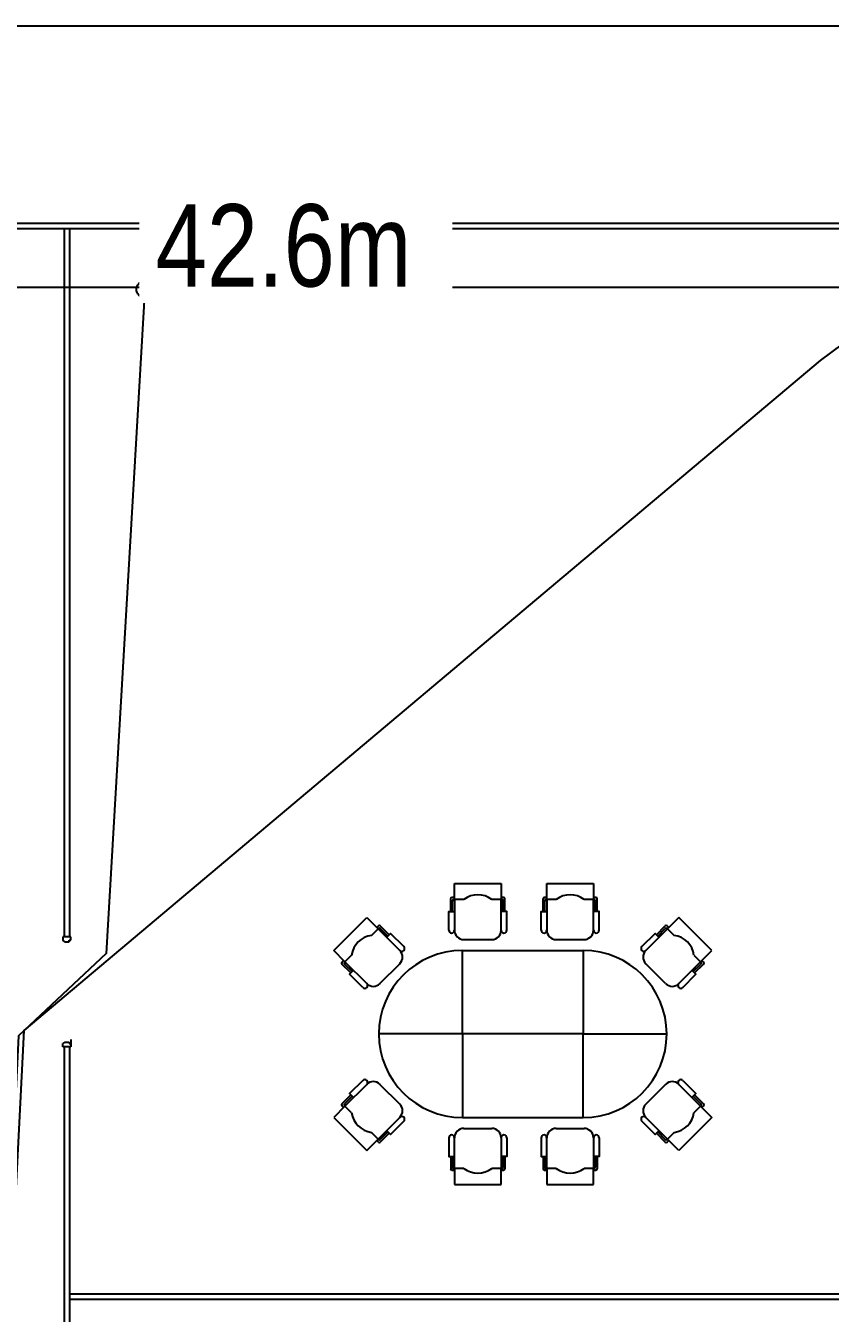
# Model space of a CAD drawing. Header units: millimetres. Extents: x 391350 to 515311, y -283575 to -199845.
# Drawn here: x 497582 to 504904, y -260425 to -248700 of the extents above; entities that cross this region are included whole.
import ezdxf

# ---------------------------------------------------------------- set-up
doc = ezdxf.new("R2010")
doc.units = ezdxf.units.MM
doc.set_wipeout_variables(frame=1)
doc.layers.add('Evac_Occupant', color=183, linetype='Continuous')
doc.layers.add('Evac_Path_Fail', color=1, linetype='Continuous')
doc.styles.get("Standard").update_dxf_attribs({"font": 'arial.ttf'})

msp = doc.modelspace()

# ---------------------------------------------------------------- linework, layer by layer
at = {"color": 0}
for p, q in [((510556, -250551), (456689, -250551)), ((510556, -250501), (487934, -250501)), ((497934, -256998), (497934, -250551)), ((497984, -256998), (497984, -250551)), ((501484, -256512), (501909, -256512)), ((501484, -256656), (501484, -256512)), ((501909, -256512), (501909, -256656)), ((502324, -256512), (502749, -256512)), ((502324, -256656), (502324, -256512)), ((502749, -256512), (502749, -256656)), ((501450, -256767), (501450, -256652)), ((501484, -256639), (501462, -256639)), ((501569, -256656), (501479, -256656)), ((501484, -256656), (501484, -256937)), ((501913, -256656), (501824, -256656)), ((501930, -256639), (501909, -256639)), ((501909, -256937), (501909, -256656)), ((501943, -256767), (501943, -256652)), ((502290, -256767), (502290, -256652)), ((502324, -256639), (502303, -256639)), ((502409, -256656), (502320, -256656)), ((502324, -256656), (502324, -256937)), ((502753, -256656), (502664, -256656)), ((502770, -256639), (502749, -256639)), ((502749, -256937), (502749, -256656)), ((502783, -256767), (502783, -256652)), ((501467, -256767), (501467, -256669)), ((501926, -256767), (501926, -256669)), ((502307, -256767), (502307, -256669)), ((502766, -256767), (502766, -256669)), ((500385, -257122), (500686, -256822)), ((500686, -256822), (500788, -256924)), ((500791, -256897), (500776, -256912)), ((500890, -256978), (500809, -256897)), ((503322, -256978), (503403, -256897)), ((503421, -256897), (503436, -256912)), ((503526, -256822), (503424, -256924)), ((503827, -257122), (503526, -256822)), ((497992, -256998), (497919, -256998)), ((497919, -256998), (497919, -257029)), ((497992, -257029), (497992, -256998)), ((500791, -256921), (500728, -256984)), ((500986, -257122), (500788, -256924)), ((500878, -256990), (500809, -256921)), ((503226, -257122), (503424, -256924)), ((503334, -256990), (503403, -256921)), ((503421, -256921), (503484, -256984)), ((497938, -257042), (497919, -257029)), ((497938, -257042), (497976, -257042)), ((497976, -257042), (497976, -257029)), ((497976, -257029), (497992, -257029)), ((500487, -257224), (500385, -257122)), ((501569, -257022), (501824, -257022)), ((502409, -257022), (502664, -257022)), ((503725, -257224), (503827, -257122)), ((500475, -257212), (500460, -257227)), ((500541, -257326), (500460, -257245)), ((500547, -257164), (500484, -257227)), ((500553, -257314), (500484, -257245)), ((500487, -257224), (500686, -257423)), ((500806, -257423), (500986, -257242)), ((503406, -257423), (503226, -257242)), ((503725, -257224), (503526, -257423)), ((503658, -257314), (503728, -257245)), ((503664, -257164), (503728, -257227)), ((503670, -257326), (503752, -257245)), ((503737, -257212), (503752, -257227)), ((497992, -257933), (497992, -257998)), ((501556, -257882), (500796, -257882)), ((502656, -257882), (503416, -257882)), ((497938, -257955), (497919, -257968)), ((497919, -257998), (497919, -257968)), ((497992, -257998), (497919, -257998)), ((497934, -264929), (497934, -257998)), ((497938, -257955), (497976, -257955)), ((497976, -257955), (497976, -257968)), ((497976, -257968), (497992, -257968)), ((497984, -264929), (497984, -257998)), ((500487, -258539), (500686, -258341)), ((500806, -258341), (500986, -258521)), ((503406, -258341), (503226, -258521)), ((503725, -258539), (503526, -258341)), ((500541, -258437), (500460, -258518)), ((500475, -258551), (500460, -258536)), ((500553, -258449), (500484, -258518)), ((500547, -258599), (500484, -258536)), ((503658, -258449), (503728, -258518)), ((503664, -258599), (503728, -258536)), ((503670, -258437), (503752, -258518)), ((503737, -258551), (503752, -258536)), ((500487, -258539), (500385, -258641)), ((500385, -258641), (500686, -258942)), ((500986, -258641), (500788, -258840)), ((503226, -258641), (503424, -258840)), ((503827, -258641), (503526, -258942)), ((503725, -258539), (503827, -258641)), ((501569, -258742), (501824, -258742)), ((502409, -258742), (502664, -258742)), ((500686, -258942), (500788, -258840)), ((500791, -258843), (500728, -258779)), ((500791, -258867), (500776, -258852)), ((500878, -258773), (500809, -258843)), ((500890, -258785), (500809, -258867)), ((501484, -259107), (501484, -258827)), ((501909, -258827), (501909, -259107)), ((502324, -259107), (502324, -258827)), ((502749, -258827), (502749, -259107)), ((503322, -258785), (503403, -258867)), ((503334, -258773), (503403, -258843)), ((503421, -258843), (503484, -258779)), ((503421, -258867), (503436, -258852)), ((503526, -258942), (503424, -258840)), ((501450, -258997), (501450, -259111)), ((501467, -258997), (501467, -259094)), ((501926, -258997), (501926, -259094)), ((501943, -258997), (501943, -259111)), ((502290, -258997), (502290, -259111)), ((502307, -258997), (502307, -259094)), ((502766, -258997), (502766, -259094)), ((502783, -258997), (502783, -259111)), ((501484, -259124), (501462, -259124)), ((501569, -259107), (501479, -259107)), ((501484, -259107), (501484, -259252)), ((501913, -259107), (501824, -259107)), ((501909, -259252), (501909, -259107)), ((501930, -259124), (501909, -259124)), ((502324, -259124), (502303, -259124)), ((502409, -259107), (502320, -259107)), ((502324, -259107), (502324, -259252)), ((502753, -259107), (502664, -259107)), ((502749, -259252), (502749, -259107)), ((502770, -259124), (502749, -259124)), ((501484, -259252), (501909, -259252)), ((502324, -259252), (502749, -259252)), ((497984, -260248), (510459, -260248)), ((497984, -260298), (510459, -260298))]:
    msp.add_line(p, q, dxfattribs=at)
for points in [[(456689, -248700), (515311, -248700), (515311, -283575), (456689, -283575)], [(502656, -257882), (501556, -257882), (501556, -257122), (502656, -257122)], [(502656, -257882), (501556, -257882), (501556, -258642), (502656, -258642)]]:
    msp.add_lwpolyline(points, close=True, dxfattribs=at)
for points in [[(501433, -256937), (501433, -256767), (501484, -256767)], [(501960, -256937), (501960, -256767), (501909, -256767)], [(502273, -256937), (502273, -256767), (502324, -256767)], [(502800, -256937), (502800, -256767), (502749, -256767)], [(501022, -257086), (500902, -256966), (500866, -257002)], [(503190, -257086), (503310, -256966), (503346, -257002)], [(500650, -257459), (500529, -257338), (500565, -257302)], [(503562, -257459), (503682, -257338), (503646, -257302)], [(500650, -258305), (500529, -258425), (500565, -258461)], [(503562, -258305), (503682, -258425), (503646, -258461)], [(501022, -258677), (500902, -258798), (500866, -258761)], [(503190, -258677), (503310, -258798), (503346, -258761)], [(501433, -258827), (501433, -258997), (501484, -258997)], [(501960, -258827), (501960, -258997), (501909, -258997)], [(502273, -258827), (502273, -258997), (502324, -258997)], [(502800, -258827), (502800, -258997), (502749, -258997)]]:
    msp.add_lwpolyline(points, dxfattribs=at)
for centre, radius, start, end in [((501462, -256652), 12.8, 90, 180), ((501479, -256669), 12.8, 90, 180), ((501696, -256826), 212, 53.1301, 126.8699), ((501913, -256669), 12.8, 0, 90), ((501930, -256652), 12.8, 0, 90), ((502303, -256652), 12.8, 90, 180), ((502320, -256669), 12.8, 90, 180), ((502537, -256826), 212, 53.1301, 126.8699), ((502753, -256669), 12.8, 0, 90), ((502770, -256652), 12.8, 0, 90), ((500800, -256906), 12.8, 45, 135), ((503412, -256906), 12.8, 45, 135), ((500758, -257194), 212, 98.1301, 171.8699), ((500800, -256930), 12.8, 45, 135), ((501458, -256937), 25.5, 180, 0), ((501569, -256937), 85, 180, 270), ((501824, -256937), 85, 270, 0), ((501934, -256937), 25.5, 180, 0), ((502299, -256937), 25.5, 180, 0), ((502409, -256937), 85, 180, 270), ((502664, -256937), 85, 270, 0), ((502775, -256937), 25.5, 180, 0), ((503412, -256930), 12.8, 45, 135), ((503454, -257194), 212, 8.1301, 81.8699), ((501556, -257882), 760, 90, 270), ((501004, -257104), 25.5, 225, 45), ((500926, -257182), 85, 315, 45), ((502656, -257882), 760, 270, 90), ((503208, -257104), 25.5, 135, 315), ((503286, -257182), 85, 135, 225), ((500469, -257236), 12.8, 135, 225), ((500493, -257236), 12.8, 135, 225), ((503719, -257236), 12.8, 315, 45), ((503743, -257236), 12.8, 315, 45), ((500668, -257441), 25.5, 225, 45), ((500746, -257363), 85, 225, 315), ((503466, -257363), 85, 225, 315), ((503544, -257441), 25.5, 135, 315), ((500668, -258323), 25.5, 315, 135), ((503544, -258323), 25.5, 45, 225), ((500746, -258401), 85, 45, 135), ((503466, -258401), 85, 45, 135), ((500469, -258527), 12.8, 135, 225), ((500493, -258527), 12.8, 135, 225), ((500926, -258581), 85, 315, 45), ((503286, -258581), 85, 135, 225), ((503719, -258527), 12.8, 315, 45), ((503743, -258527), 12.8, 315, 45), ((500758, -258569), 212, 188.1301, 261.8699), ((501004, -258659), 25.5, 315, 135), ((503208, -258659), 25.5, 45, 225), ((503454, -258569), 212, 278.1301, 351.8699), ((501569, -258827), 85, 90, 180), ((501824, -258827), 85, 0, 90), ((502409, -258827), 85, 90, 180), ((502664, -258827), 85, 0, 90), ((500800, -258834), 12.8, 225, 315), ((500800, -258858), 12.8, 225, 315), ((501458, -258827), 25.5, 0, 180), ((501934, -258827), 25.5, 0, 180), ((502299, -258827), 25.5, 0, 180), ((502775, -258827), 25.5, 0, 180), ((503412, -258834), 12.8, 225, 315), ((503412, -258858), 12.8, 225, 315), ((501462, -259111), 12.8, 180, 270), ((501479, -259094), 12.8, 180, 270), ((501696, -258937), 212, 233.1301, 306.8699), ((501913, -259094), 12.8, 270, 0), ((501930, -259111), 12.8, 270, 0), ((502303, -259111), 12.8, 180, 270), ((502320, -259094), 12.8, 180, 270), ((502537, -258937), 212, 233.1301, 306.8699), ((502753, -259094), 12.8, 270, 0), ((502770, -259111), 12.8, 270, 0)]:
    msp.add_arc(centre, radius, start, end, dxfattribs=at)
at = {"layer": 'Evac_Occupant'}
msp.add_lwpolyline([(466115, -251082), (476119, -251082), (498658, -251082), (509557, -251082), (507579, -261603), (507721, -269970), (507830, -276144), (486491, -274811), (462153, -273439)], dxfattribs=at)
at = {"layer": 'Evac_Path_Fail'}
msp.add_lwpolyline([(498664, -251100), (498314, -257150), (497514, -257900), (496564, -277550), (495164, -278800), (482014, -278800), (481814, -278950), (481564, -279350)], dxfattribs=at)
msp.add_circle((498664, -251100), 75, dxfattribs=at)

# ---------------------------------------------------------------- next in the draw order: wipeouts: each hides what was drawn before it
msp.add_wipeout([(498614, -251225), (501464, -251225), (501464, -250025), (498614, -250025)]).dxf.layer = 'Evac_Path_Fail'

# ---------------------------------------------------------------- next in the draw order: linework, layer by layer
msp.add_lwpolyline([(509564, -251100), (505014, -251600), (504814, -251750), (497564, -257850), (496564, -277550), (495164, -278800), (482014, -278800), (481814, -278950), (481564, -279350)], dxfattribs=at)

# ---------------------------------------------------------------- next in the draw order: texts
at = {"layer": 'Evac_Path_Fail', "width": 0.8}
msp.add_text('42.6m', height=750, dxfattribs=at).set_placement((498764, -251075))

doc.saveas('drawing.dxf')
